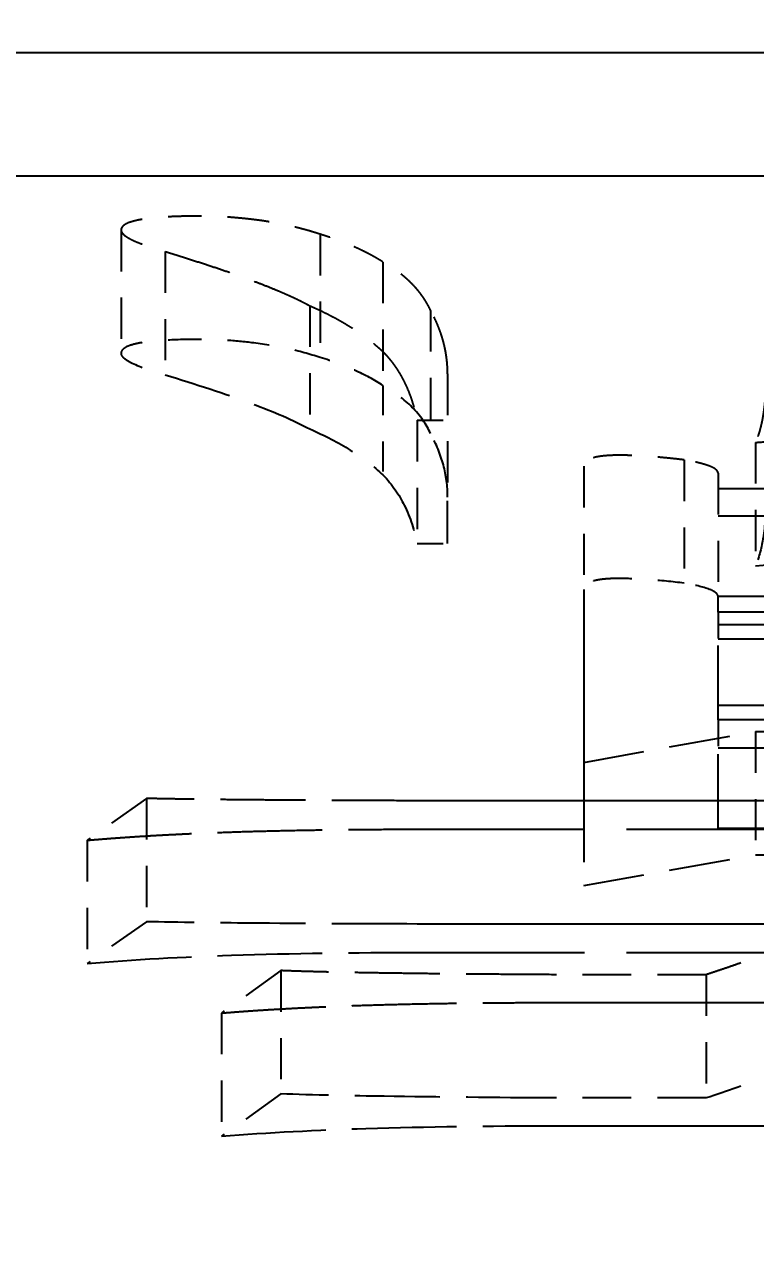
# Model space of a CAD drawing. Header units: millimetres. Extents: x 200 to 5740, y 200 to 4000.
# Drawn here: x 4260.474 to 4263.26, y 1957.332 to 1962.002 of the extents above; entities that cross this region are included whole.
import ezdxf

# ---------------------------------------------------------------- set-up
doc = ezdxf.new("R2010")
doc.units = ezdxf.units.MM
doc.header["$LTSCALE"] = 20
doc.linetypes.add('DASHED', pattern=[0.2067, 0.1654, -0.0413])
doc.layers.add('標註 (ISO)', color=7, linetype='Continuous', lineweight=18)
doc.layers.add('隱藏 (ISO)', color=7, linetype='DASHED', lineweight=25)
doc.styles.add('註記文字 (JIS)', font='kaiu.ttf')
doc.dimstyles.new('預設 (JIS)', dxfattribs={"dimscale": 20, "dimtxt": 3, "dimasz": 3, "dimexe": 2, "dimexo": 1, "dimgap": 0.8, "dimtad": 1, "dimrnd": 1e-08, "dimdsep": 46, "dimtxsty": '註記文字 (JIS)', "dimblk": 'Filled-1', "dimcen": 0.09, "dimdle": 10, "dimclrd": 256, "dimclre": 256, "dimclrt": 256, "dimadec": 0, "dimazin": 2, "dimtfac": 0.833333, "dimtmove": 0, "dimatfit": 3, "dimfxl": 0, "dimtolj": 1, "dimtzin": 0, "dimlwd": -1, "dimlwe": -1, "dimarcsym": 0})

# ---------------------------------------------------------------- blocks, each defined once
blk = doc.blocks.new('Filled-1')
at = {"color": 0}
for p, q in [((0, 0), (-1, 0.166667)), ((-1, 0.166667), (-1, -0.166667)), ((-1, 0), (0, 0)), ((-1, -0.166667), (0, 0))]:
    blk.add_line(p, q, dxfattribs=at)
at = {"color": 0, "flags": 128}
blk.add_lwpolyline([(-1, -0.166667), (0, 0)], dxfattribs=at)
at = {"color": 0}
blk.add_solid([(-1, -0.166667), (0, 0), (-1, 0.166667), (-1, -0.166667)], dxfattribs=at)
blk = doc.blocks.new('*D40')
at = {"layer": 'Defpoints', "color": 0}
for p in [(3955.2832, 2448.0062), (4476.8728, 2448.0062), (4342.7832, 958.0062)]:
    blk.add_point(p, dxfattribs=at)
at = {"layer": '標註 (ISO)'}
for p, q in [((3975.2832, 2448.0062), (4516.8728, 2448.0062)), ((4476.8728, 1018.0062), (4476.8728, 2388.0062)), ((4362.7832, 958.0062), (4516.8728, 958.0062))]:
    blk.add_line(p, q, dxfattribs=at)
at = {"layer": '標註 (ISO)', "xscale": 60, "yscale": 60, "zscale": 60}
for p, rotation in [((4476.8728, 2448.0062), 90), ((4476.8728, 958.0062), 270)]:
    blk.add_blockref('Filled-1', p, dxfattribs=dict(at, rotation=rotation))
at = {"layer": '標註 (ISO)', "insert": (4396.8949, 1625.6029), "char_height": 60, "attachment_point": 1, "rotation": 90, "style": '註記文字 (JIS)'}
blk.add_mtext('\\A1;1490', dxfattribs=at)

msp = doc.modelspace()

# ---------------------------------------------------------------- linework, layer by layer
at = {"layer": '隱藏 (ISO)', "ltscale": 2.380771}
msp.add_line((4247.2832, 1961.8945), (4272.2832, 1961.8945), dxfattribs=at)
at = {"layer": '隱藏 (ISO)', "ltscale": 2.58833}
msp.add_line((4245.1038, 1961.4247), (4272.2832, 1961.4247), dxfattribs=at)
at = {"layer": '隱藏 (ISO)', "ltscale": 0.047517}
for p, q in [((4260.8416, 1961.2179), (4260.8416, 1960.7481)), ((4261.6001, 1961.2024), (4261.6001, 1960.7326)), ((4261.0102, 1961.1359), (4261.0102, 1960.6661)), ((4261.84, 1961.096), (4261.84, 1960.6261)), ((4261.5612, 1960.9297), (4261.5612, 1960.4598)), ((4262.0215, 1960.912), (4262.0215, 1960.4421)), ((4262.0863, 1960.6703), (4262.0863, 1960.2004)), ((4261.9697, 1960.4929), (4261.9697, 1960.023)), ((4263.2598, 1960.4086), (4263.2598, 1959.9388)), ((4262.605, 1960.3177), (4262.605, 1959.8479)), ((4262.9875, 1960.3421), (4262.9875, 1959.8723)), ((4263.1171, 1960.2911), (4263.1171, 1959.8213)), ((4263.2598, 1959.3066), (4263.2598, 1958.8368)), ((4260.9389, 1959.0516), (4260.9389, 1958.5818)), ((4260.712, 1958.892), (4260.712, 1958.4221)), ((4261.451, 1958.3953), (4261.451, 1957.9255)), ((4263.0718, 1958.3798), (4263.0718, 1957.9099)), ((4261.2241, 1958.2334), (4261.2241, 1957.7636))]:
    msp.add_line(p, q, dxfattribs=at)
at = {"layer": '隱藏 (ISO)', "ltscale": 0.034506}
msp.add_line((4261.84, 1960.6261), (4261.84, 1960.2847), dxfattribs=at)
at = {"layer": '隱藏 (ISO)', "ltscale": 0.011013}
for p, q in [((4261.9697, 1960.4929), (4262.0863, 1960.4929)), ((4261.9697, 1960.023), (4262.0863, 1960.023))]:
    msp.add_line(p, q, dxfattribs=at)
at = {"layer": '隱藏 (ISO)', "ltscale": 0.482711}
for p, q in [((4268.1868, 1960.2312), (4263.1171, 1960.2312)), ((4263.1171, 1960.1292), (4268.1868, 1960.1292)), ((4268.1868, 1959.821), (4263.1171, 1959.821)), ((4268.1868, 1959.7614), (4263.1171, 1959.7614)), ((4263.1171, 1959.7146), (4268.1868, 1959.7146)), ((4263.1171, 1959.6594), (4268.1868, 1959.6594)), ((4268.1868, 1959.4064), (4263.1171, 1959.4064)), ((4268.1868, 1959.3512), (4263.1171, 1959.3512)), ((4263.1171, 1959.2448), (4268.1868, 1959.2448)), ((4268.1868, 1958.9366), (4263.1171, 1958.9366))]:
    msp.add_line(p, q, dxfattribs=at)
at = {"layer": '隱藏 (ISO)', "ltscale": 0.049292}
msp.add_line((4262.0863, 1960.023), (4262.0863, 1960.2004), dxfattribs=at)
at = {"layer": '隱藏 (ISO)', "ltscale": 0.31416}
msp.add_line((4262.605, 1959.8479), (4262.605, 1958.7193), dxfattribs=at)
at = {"layer": '隱藏 (ISO)', "ltscale": 0.01657}
msp.add_line((4263.1171, 1959.7614), (4263.1171, 1959.8213), dxfattribs=at)
at = {"layer": '隱藏 (ISO)', "ltscale": 0.010237}
msp.add_line((4263.1171, 1959.7614), (4263.1171, 1959.6594), dxfattribs=at)
at = {"layer": '隱藏 (ISO)', "ltscale": 0.085719}
for p, q in [((4263.1171, 1959.3512), (4263.1171, 1959.6594)), ((4263.1171, 1958.9366), (4263.1171, 1959.2448))]:
    msp.add_line(p, q, dxfattribs=at)
at = {"layer": '隱藏 (ISO)', "ltscale": 0.010686}
msp.add_line((4263.1171, 1959.3512), (4263.1171, 1959.2448), dxfattribs=at)
at = {"layer": '隱藏 (ISO)', "ltscale": 0.070322}
for p, q in [((4262.605, 1959.1891), (4263.2598, 1959.3066)), ((4262.605, 1958.7193), (4263.2598, 1958.8368))]:
    msp.add_line(p, q, dxfattribs=at)
at = {"layer": '隱藏 (ISO)', "ltscale": 0.465424}
for p, q in [((4263.2598, 1959.3066), (4268.1479, 1959.3066)), ((4263.2598, 1958.8368), (4268.1479, 1958.8368))]:
    msp.add_line(p, q, dxfattribs=at)
at = {"layer": '隱藏 (ISO)', "ltscale": 0.049327}
for p, q in [((4260.9389, 1959.0516), (4260.712, 1958.892)), ((4260.9389, 1958.5818), (4260.712, 1958.4221))]:
    msp.add_line(p, q, dxfattribs=at)
at = {"layer": '隱藏 (ISO)', "ltscale": 0.826606}
for p, q in [((4270.6504, 1959.0428), (4261.9697, 1959.0428)), ((4270.6504, 1958.5729), (4261.9697, 1958.5729))]:
    msp.add_line(p, q, dxfattribs=at)
at = {"layer": '隱藏 (ISO)', "ltscale": 0.193148}
for p, q in [((4261.9697, 1958.9341), (4263.9988, 1958.9341)), ((4261.9697, 1958.4643), (4263.9988, 1958.4643))]:
    msp.add_line(p, q, dxfattribs=at)
at = {"layer": '隱藏 (ISO)', "ltscale": 0.049883}
for p, q in [((4261.451, 1958.3953), (4261.2241, 1958.2334)), ((4261.451, 1957.9255), (4261.2241, 1957.7636))]:
    msp.add_line(p, q, dxfattribs=at)
at = {"layer": '隱藏 (ISO)', "ltscale": 0.056084}
for p, q in [((4263.0718, 1958.3798), (4262.4818, 1958.3798)), ((4263.0718, 1957.9099), (4262.4818, 1957.9099))]:
    msp.add_line(p, q, dxfattribs=at)
at = {"layer": '隱藏 (ISO)', "ltscale": 0.290698}
for p, q in [((4262.4818, 1958.2734), (4265.5353, 1958.2734)), ((4262.4818, 1957.8035), (4265.5353, 1957.8035))]:
    msp.add_line(p, q, dxfattribs=at)
at = {"layer": '隱藏 (ISO)', "ltscale": 0.035665}
msp.add_open_spline([(4261.1398, 1961.2712), (4260.8416, 1961.2712), (4260.8416, 1961.2179)], degree=2, dxfattribs=at)
at = {"layer": '隱藏 (ISO)', "ltscale": 0.020098}
msp.add_open_spline([(4261.3473, 1961.2579), (4261.2371, 1961.2712), (4261.1398, 1961.2712)], degree=2, dxfattribs=at)
at = {"layer": '隱藏 (ISO)', "ltscale": 0.028715}
msp.add_open_spline([(4261.6001, 1961.2024), (4261.4769, 1961.2423), (4261.3473, 1961.2579)], degree=2, dxfattribs=at)
at = {"layer": '隱藏 (ISO)', "ltscale": 0.028566}
msp.add_open_spline([(4260.8416, 1961.2179), (4260.8416, 1961.1847), (4261.0102, 1961.1359)], degree=2, dxfattribs=at)
at = {"layer": '隱藏 (ISO)', "ltscale": 0.037502}
msp.add_open_spline([(4261.84, 1961.096), (4261.7427, 1961.1581), (4261.6001, 1961.2024)], degree=2, dxfattribs=at)
at = {"layer": '隱藏 (ISO)', "ltscale": 0.077936}
msp.add_open_spline([(4261.0102, 1961.1359), (4261.3991, 1961.0184), (4261.5612, 1960.9297)], degree=2, dxfattribs=at)
at = {"layer": '隱藏 (ISO)', "ltscale": 0.054316}
msp.add_open_spline([(4262.0215, 1960.912), (4261.9697, 1961.0228), (4261.84, 1961.096)], degree=2, dxfattribs=at)
at = {"layer": '隱藏 (ISO)', "ltscale": 0.05566}
msp.add_open_spline([(4261.5612, 1960.9297), (4261.7298, 1960.8565), (4261.84, 1960.7545)], degree=2, dxfattribs=at)
at = {"layer": '隱藏 (ISO)', "ltscale": 0.067578}
msp.add_open_spline([(4262.0863, 1960.6703), (4262.0863, 1960.7944), (4262.0215, 1960.912)], degree=2, dxfattribs=at)
at = {"layer": '隱藏 (ISO)', "ltscale": 0.035665}
msp.add_open_spline([(4261.1398, 1960.8013), (4261.098, 1960.8013), (4261.0536, 1960.8005), (4260.9811, 1960.7964), (4260.9482, 1960.7935), (4260.9037, 1960.7859), (4260.8884, 1960.7824), (4260.8651, 1960.7743), (4260.8567, 1960.7701), (4260.8444, 1960.7598), (4260.8416, 1960.754), (4260.8416, 1960.7481)], degree=3, knots=[-0.03725994, -0.03725994, -0.03725994, -0.03725994, -0.02466979, -0.02466979, -0.01516709, -0.01516709, -0.00973016, -0.00973016, -0.00518285, -0.00518285, 0, 0, 0, 0], dxfattribs=at)
at = {"layer": '隱藏 (ISO)', "ltscale": 0.020098}
msp.add_open_spline([(4261.3473, 1960.788), (4261.3124, 1960.7922), (4261.2766, 1960.7957), (4261.2072, 1960.8001), (4261.1736, 1960.8013), (4261.1398, 1960.8013)], degree=3, knots=[-0.02120317, -0.02120317, -0.02120317, -0.02120317, -0.01011797, -0.01011797, 0, 0, 0, 0], dxfattribs=at)
at = {"layer": '隱藏 (ISO)', "ltscale": 0.028715}
msp.add_open_spline([(4261.6001, 1960.7326), (4261.5616, 1960.7451), (4261.52, 1960.7566), (4261.4351, 1960.7752), (4261.3924, 1960.7826), (4261.3473, 1960.788)], degree=3, knots=[-0.0302607, -0.0302607, -0.0302607, -0.0302607, -0.01434142, -0.01434142, 0, 0, 0, 0], dxfattribs=at)
at = {"layer": '隱藏 (ISO)', "ltscale": 0.028566}
msp.add_open_spline([(4260.8416, 1960.7481), (4260.8416, 1960.7421), (4260.8458, 1960.7361), (4260.86, 1960.7236), (4260.8714, 1960.717), (4260.9156, 1960.6955), (4260.9619, 1960.68), (4261.0102, 1960.6661)], degree=3, knots=[-0.03235293, -0.03235293, -0.03235293, -0.03235293, -0.02632984, -0.02632984, -0.01895806, -0.01895806, 0, 0, 0, 0], dxfattribs=at)
at = {"layer": '隱藏 (ISO)', "ltscale": 0.037502}
msp.add_open_spline([(4261.84, 1960.6261), (4261.8083, 1960.6464), (4261.7723, 1960.6656), (4261.6918, 1960.7014), (4261.6481, 1960.7177), (4261.6001, 1960.7326)], degree=3, knots=[-0.03956324, -0.03956324, -0.03956324, -0.03956324, -0.01945803, -0.01945803, 0, 0, 0, 0], dxfattribs=at)
at = {"layer": '隱藏 (ISO)', "ltscale": 0.073979}
msp.add_open_spline([(4261.84, 1960.7545), (4261.9372, 1960.6547), (4261.9697, 1960.4929)], degree=2, dxfattribs=at)
at = {"layer": '隱藏 (ISO)', "ltscale": 0.077936}
msp.add_open_spline([(4261.0102, 1960.6661), (4261.1239, 1960.6317), (4261.24, 1960.5941), (4261.4205, 1960.5265), (4261.4997, 1960.4935), (4261.5612, 1960.4598)], degree=3, knots=[-0.08046953, -0.08046953, -0.08046953, -0.08046953, -0.03480984, -0.03480984, 0, 0, 0, 0], dxfattribs=at)
at = {"layer": '隱藏 (ISO)', "ltscale": 0.068587}
msp.add_open_spline([(4263.2987, 1960.6547), (4263.2987, 1960.4995), (4263.2598, 1960.4086)], degree=2, dxfattribs=at)
at = {"layer": '隱藏 (ISO)', "ltscale": 0.054316}
msp.add_open_spline([(4262.0215, 1960.4421), (4262.0055, 1960.4763), (4261.9826, 1960.5107), (4261.9219, 1960.5723), (4261.8859, 1960.6002), (4261.84, 1960.6261)], degree=3, knots=[-0.05699111, -0.05699111, -0.05699111, -0.05699111, -0.02657311, -0.02657311, 0, 0, 0, 0], dxfattribs=at)
at = {"layer": '隱藏 (ISO)', "ltscale": 0.05566}
msp.add_open_spline([(4261.5612, 1960.4598), (4261.6193, 1960.4346), (4261.6703, 1960.4077), (4261.7636, 1960.349), (4261.8049, 1960.3172), (4261.84, 1960.2847)], degree=3, knots=[-0.05855446, -0.05855446, -0.05855446, -0.05855446, -0.03040166, -0.03040166, 0, 0, 0, 0], dxfattribs=at)
at = {"layer": '隱藏 (ISO)', "ltscale": 0.084848}
msp.add_open_spline([(4263.2598, 1960.4086), (4263.7719, 1960.4419), (4264.1285, 1960.4774)], degree=2, dxfattribs=at)
at = {"layer": '隱藏 (ISO)', "ltscale": 0.067578}
msp.add_open_spline([(4262.0863, 1960.2004), (4262.0863, 1960.2413), (4262.0811, 1960.2822), (4262.0594, 1960.3629), (4262.0433, 1960.4027), (4262.0215, 1960.4421)], degree=3, knots=[-0.07110778, -0.07110778, -0.07110778, -0.07110778, -0.035221, -0.035221, 0, 0, 0, 0], dxfattribs=at)
at = {"layer": '隱藏 (ISO)', "ltscale": 0.019954}
msp.add_open_spline([(4262.7411, 1960.3598), (4262.605, 1960.3598), (4262.605, 1960.3177)], degree=2, dxfattribs=at)
at = {"layer": '隱藏 (ISO)', "ltscale": 0.02398}
msp.add_open_spline([(4262.9875, 1960.3421), (4262.8384, 1960.3598), (4262.7411, 1960.3598)], degree=2, dxfattribs=at)
at = {"layer": '隱藏 (ISO)', "ltscale": 0.019718}
msp.add_open_spline([(4263.1171, 1960.2911), (4263.1171, 1960.3199), (4262.9875, 1960.3421)], degree=2, dxfattribs=at)
at = {"layer": '隱藏 (ISO)', "ltscale": 0.073979}
msp.add_open_spline([(4261.84, 1960.2847), (4261.876, 1960.2477), (4261.902, 1960.2078), (4261.9447, 1960.1215), (4261.96, 1960.0714), (4261.9697, 1960.023)], degree=3, knots=[-0.07669329, -0.07669329, -0.07669329, -0.07669329, -0.04255297, -0.04255297, 0, 0, 0, 0], dxfattribs=at)
at = {"layer": '隱藏 (ISO)', "ltscale": 0.068587}
msp.add_open_spline([(4263.2987, 1960.1849), (4263.2987, 1960.1393), (4263.2961, 1960.0914), (4263.2834, 1960.011), (4263.2746, 1959.9733), (4263.2598, 1959.9388)], degree=3, knots=[-0.07077061, -0.07077061, -0.07077061, -0.07077061, -0.03063184, -0.03063184, 0, 0, 0, 0], dxfattribs=at)
at = {"layer": '隱藏 (ISO)', "ltscale": 0.084848}
msp.add_open_spline([(4263.2598, 1959.9388), (4263.4169, 1959.949), (4263.5772, 1959.9603), (4263.8643, 1959.983), (4263.999, 1959.9946), (4264.1285, 1960.0075)], degree=3, knots=[-0.08846051, -0.08846051, -0.08846051, -0.08846051, -0.04044094, -0.04044094, 0, 0, 0, 0], dxfattribs=at)
at = {"layer": '隱藏 (ISO)', "ltscale": 0.019954}
msp.add_open_spline([(4262.7411, 1959.89), (4262.7269, 1959.89), (4262.7124, 1959.8897), (4262.6865, 1959.888), (4262.6747, 1959.8868), (4262.6526, 1959.8832), (4262.6426, 1959.8809), (4262.6252, 1959.8746), (4262.6187, 1959.8709), (4262.6073, 1959.8608), (4262.605, 1959.8543), (4262.605, 1959.8479)], degree=3, knots=[-0.02105463, -0.02105463, -0.02105463, -0.02105463, -0.01679083, -0.01679083, -0.01315294, -0.01315294, -0.00947536, -0.00947536, -0.00560159, -0.00560159, 0, 0, 0, 0], dxfattribs=at)
at = {"layer": '隱藏 (ISO)', "ltscale": 0.02398}
msp.add_open_spline([(4262.9875, 1959.8723), (4262.9436, 1959.8775), (4262.8969, 1959.8823), (4262.8157, 1959.8881), (4262.7776, 1959.89), (4262.7411, 1959.89)], degree=3, knots=[-0.02491839, -0.02491839, -0.02491839, -0.02491839, -0.01093113, -0.01093113, 0, 0, 0, 0], dxfattribs=at)
at = {"layer": '隱藏 (ISO)', "ltscale": 0.019718}
msp.add_open_spline([(4263.1171, 1959.8213), (4263.1171, 1959.8261), (4263.1144, 1959.8308), (4263.1033, 1959.8401), (4263.0948, 1959.8445), (4263.0604, 1959.858), (4263.025, 1959.8658), (4262.9875, 1959.8723)], degree=3, knots=[-0.02257593, -0.02257593, -0.02257593, -0.02257593, -0.01776815, -0.01776815, -0.01258143, -0.01258143, 0, 0, 0, 0], dxfattribs=at)
at = {"layer": '隱藏 (ISO)', "ltscale": 0.09811}
msp.add_open_spline([(4261.9697, 1959.0428), (4261.2047, 1959.045), (4260.9389, 1959.0516)], degree=2, dxfattribs=at)
at = {"layer": '隱藏 (ISO)', "ltscale": 0.120553}
msp.add_open_spline([(4260.712, 1958.892), (4261.1852, 1958.9341), (4261.9697, 1958.9341)], degree=2, dxfattribs=at)
at = {"layer": '隱藏 (ISO)', "ltscale": 0.09811}
msp.add_open_spline([(4261.9697, 1958.5729), (4261.7672, 1958.5735), (4261.533, 1958.5745), (4261.2183, 1958.5772), (4261.0532, 1958.5789), (4260.9389, 1958.5818)], degree=3, knots=[-0.09741522, -0.09741522, -0.09741522, -0.09741522, -0.03440164, -0.03440164, 0, 0, 0, 0], dxfattribs=at)
at = {"layer": '隱藏 (ISO)', "ltscale": 0.058214}
msp.add_open_spline([(4263.4737, 1958.5372), (4263.3311, 1958.464), (4263.0718, 1958.3798)], degree=2, dxfattribs=at)
at = {"layer": '隱藏 (ISO)', "ltscale": 0.120553}
msp.add_open_spline([(4260.712, 1958.4221), (4260.8891, 1958.4379), (4261.0811, 1958.4476), (4261.4946, 1958.4615), (4261.7372, 1958.4643), (4261.9697, 1958.4643)], degree=3, knots=[-0.1245423, -0.1245423, -0.1245423, -0.1245423, -0.0697432, -0.0697432, 0, 0, 0, 0], dxfattribs=at)
at = {"layer": '隱藏 (ISO)', "ltscale": 0.098192}
msp.add_open_spline([(4262.4818, 1958.3798), (4261.7233, 1958.3842), (4261.451, 1958.3953)], degree=2, dxfattribs=at)
at = {"layer": '隱藏 (ISO)', "ltscale": 0.120464}
msp.add_open_spline([(4261.2241, 1958.2334), (4261.6974, 1958.2734), (4262.4818, 1958.2734)], degree=2, dxfattribs=at)
at = {"layer": '隱藏 (ISO)', "ltscale": 0.058214}
msp.add_open_spline([(4263.4737, 1958.0674), (4263.4222, 1958.0409), (4263.363, 1958.0154), (4263.2298, 1957.9632), (4263.1513, 1957.9358), (4263.0718, 1957.9099)], degree=3, knots=[-0.06075137, -0.06075137, -0.06075137, -0.06075137, -0.03289711, -0.03289711, 0, 0, 0, 0], dxfattribs=at)
at = {"layer": '隱藏 (ISO)', "ltscale": 0.098192}
msp.add_open_spline([(4262.4818, 1957.9099), (4262.2798, 1957.9111), (4262.0477, 1957.913), (4261.731, 1957.9178), (4261.5672, 1957.9207), (4261.451, 1957.9255)], degree=3, knots=[-0.09768318, -0.09768318, -0.09768318, -0.09768318, -0.03511111, -0.03511111, 0, 0, 0, 0], dxfattribs=at)
at = {"layer": '隱藏 (ISO)', "ltscale": 0.120464}
msp.add_open_spline([(4261.2241, 1957.7636), (4261.4015, 1957.7786), (4261.5935, 1957.7878), (4262.0068, 1957.8009), (4262.2494, 1957.8035), (4262.4818, 1957.8035)], degree=3, knots=[-0.1244027, -0.1244027, -0.1244027, -0.1244027, -0.0697232, -0.0697232, 0, 0, 0, 0], dxfattribs=at)

# ---------------------------------------------------------------- dimensions: what is measured, and where the dimension line sits
at = {"layer": '標註 (ISO)'}
dim = msp.add_linear_dim(base=(4476.8728, 2448.0062), p1=(4342.7832, 958.0062), p2=(3955.2832, 2448.0062), angle=90, dimstyle='預設 (JIS)', override={"dimgap": 0.8, "dimdec": 2, "dimtol": 0, "dimlim": 0, "dimtp": 0, "dimtm": 0, "dimtdec": 2, "dimtofl": 0, "dimatfit": 1}, dxfattribs=at)
dim.commit()
dim.dimension.update_dxf_attribs({"geometry": '*D40', "text_midpoint": (4476.8728, 1703.0062), "dimtype": 160})

doc.saveas('drawing.dxf')
